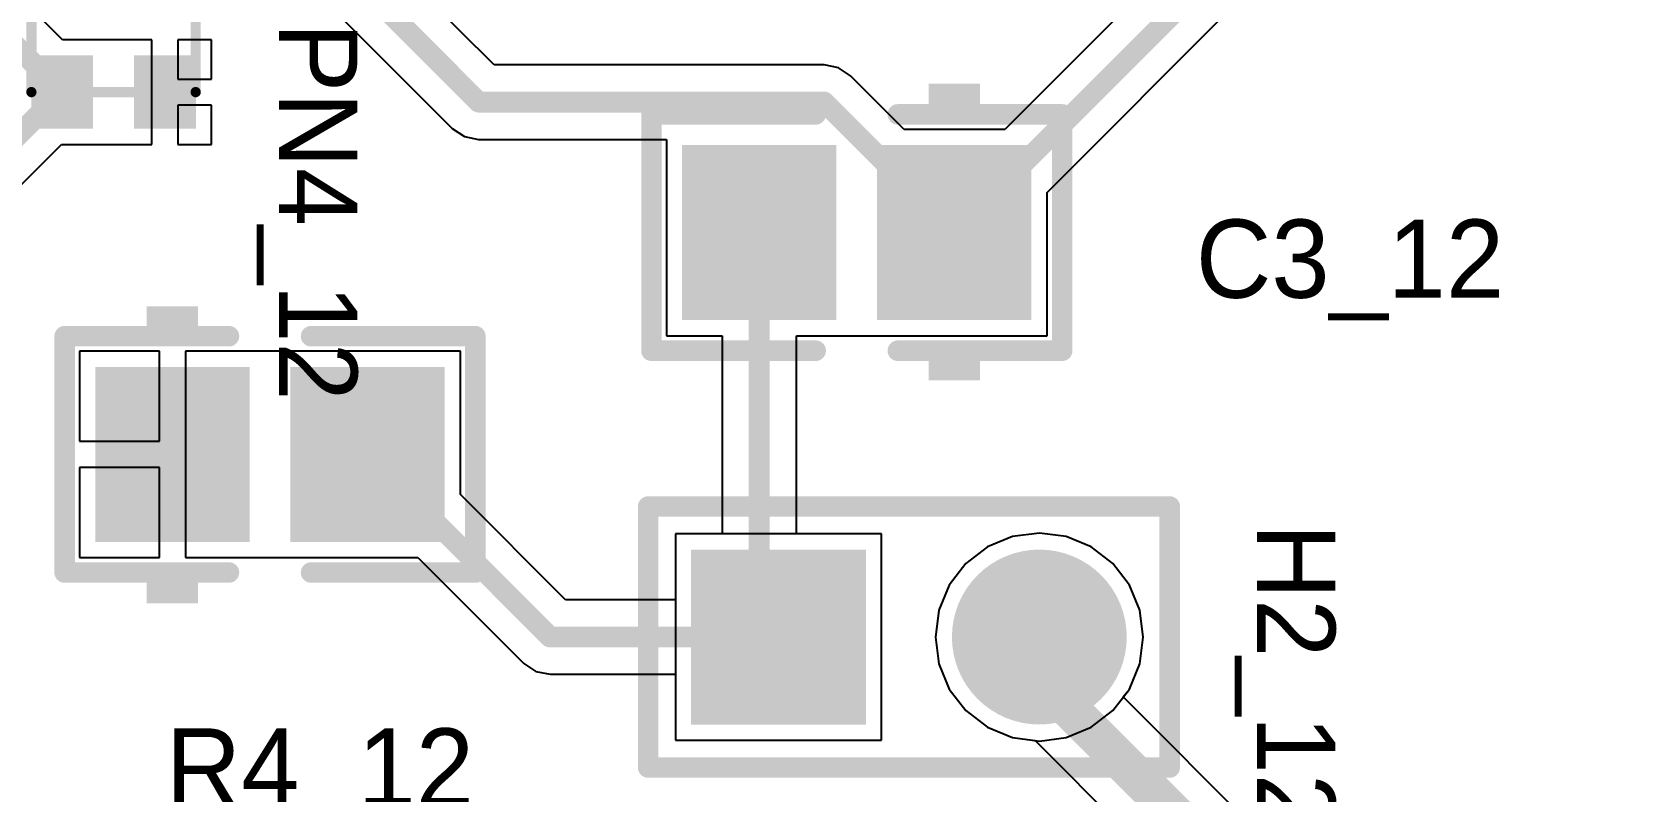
# Model space of a CAD drawing. Header units: millimetres. Extents: x 0.67 to 7.75, y 0.64 to 6.06.
# Drawn here: x 3.372 to 3.991, y 4.306 to 4.597 of the extents above; entities that cross this region are included whole.
import ezdxf

# ---------------------------------------------------------------- set-up
doc = ezdxf.new("R2010")
doc.units = ezdxf.units.MM
doc.header["$MEASUREMENT"] = 0
for name, color, linetype in [('BottomLayer', 5, 'Continuous'), ('BottomSolder', 6, 'Continuous'), ('MultiLayer', 9, 'Continuous'), ('PadHoleLayer', 156, 'Continuous'), ('TopLayer', 1, 'Continuous'), ('TopOverlay', 2, 'Continuous'), ('TopPaste', 8, 'Continuous'), ('TopSolder', 216, 'Continuous')]:
    doc.layers.add(name, color=color, linetype=linetype)

# ---------------------------------------------------------------- blocks, each defined once
blk = doc.blocks.new('CC2012_0805_309')
at = {"layer": 'TopLayer'}
for points in [[(-0.06299, -0.02953), (-0.01181, -0.02953), (-0.06299, 0.02953), (-0.01181, 0.02953)], [(0.01181, -0.02953), (0.06299, -0.02953), (0.01181, 0.02953), (0.06299, 0.02953)]]:
    blk.add_solid(points, dxfattribs=at)
at = {"layer": 'TopOverlay', "const_width": 0.00787}
for points in [[(-0.07874, -0.04528), (-0.07874, 0.04528)], [(-0.07874, 0.04528), (-0.01575, 0.04528)], [(0.01575, 0.04528), (0.07874, 0.04528)], [(0.07874, -0.04528), (0.07874, 0.04528)], [(-0.07874, -0.04528), (-0.01575, -0.04528)], [(0.01575, -0.04528), (0.07874, -0.04528)]]:
    blk.add_lwpolyline(points, dxfattribs=at)
at = {"layer": 'TopOverlay', "const_width": 0.00394}
for points in [[(-0.08071, 0.04528, 1), (-0.07677, 0.04528, 1)], [(-0.08071, 0.04528, 1), (-0.07677, 0.04528, 1)], [(-0.01772, 0.04528, 1), (-0.01378, 0.04528, 1)], [(0.01378, 0.04528, 1), (0.01772, 0.04528, 1)], [(0.07677, 0.04528, 1), (0.08071, 0.04528, 1)], [(0.07677, 0.04528, 1), (0.08071, 0.04528, 1)], [(-0.08071, -0.04528, 1), (-0.07677, -0.04528, 1)], [(-0.08071, -0.04528, 1), (-0.07677, -0.04528, 1)], [(-0.01772, -0.04528, 1), (-0.01378, -0.04528, 1)], [(0.01378, -0.04528, 1), (0.01772, -0.04528, 1)], [(0.07677, -0.04528, 1), (0.08071, -0.04528, 1)], [(0.07677, -0.04528, 1), (0.08071, -0.04528, 1)]]:
    blk.add_lwpolyline(points, format="xyb", close=True, dxfattribs=at)
at = {"layer": 'TopOverlay'}
for points in [[(-0.04724, 0.04882), (-0.02756, 0.04882), (-0.04724, 0.05669), (-0.02756, 0.05669)], [(-0.04724, -0.05709), (-0.02756, -0.05709), (-0.04724, -0.04921), (-0.02756, -0.04921)]]:
    blk.add_solid(points, dxfattribs=at)
at = {"layer": 'TopPaste'}
for points in [[(-0.06299, -0.02953), (-0.01181, -0.02953), (-0.06299, 0.02953), (-0.01181, 0.02953)], [(0.01181, -0.02953), (0.06299, -0.02953), (0.01181, 0.02953), (0.06299, 0.02953)]]:
    blk.add_solid(points, dxfattribs=at)
at = {"layer": 'TopSolder'}
for points in [[(-0.06699, -0.03353), (-0.00781, -0.03353), (-0.06699, 0.03353), (-0.00781, 0.03353)], [(0.00781, -0.03353), (0.06699, -0.03353), (0.00781, 0.03353), (0.06699, 0.03353)]]:
    blk.add_solid(points, dxfattribs=at)
blk = doc.blocks.new('MMBT3904T_314')
at = {"layer": 'TopLayer'}
for points in [[(0.00787, -0.01004), (0.00787, 0.01004), (-0.00787, -0.01004), (-0.00787, 0.01004)], [(-0.01181, -0.06122), (-0.01181, -0.04114), (-0.02756, -0.06122), (-0.02756, -0.04114)], [(0.02756, -0.06122), (0.02756, -0.04114), (0.01181, -0.06122), (0.01181, -0.04114)]]:
    blk.add_solid(points, dxfattribs=at)
at = {"layer": 'TopOverlay', "const_width": 0.00394}
for points in [[(-0.0315, -0.00098), (0.0315, -0.00098)], [(-0.0315, -0.05118), (-0.0315, -0.00098)], [(0.0315, -0.05118), (0.0315, -0.00098)], [(-0.0315, -0.05118), (0.0315, -0.05118)]]:
    blk.add_lwpolyline(points, dxfattribs=at)
at = {"layer": 'TopOverlay', "const_width": 0.00197}
for points in [[(-0.03248, -0.00098, 1), (-0.03051, -0.00098, 1)], [(-0.03248, -0.00098, 1), (-0.03051, -0.00098, 1)], [(0.03051, -0.00098, 1), (0.03248, -0.00098, 1)], [(0.03051, -0.00098, 1), (0.03248, -0.00098, 1)], [(-0.03248, -0.05118, 1), (-0.03051, -0.05118, 1)], [(-0.03248, -0.05118, 1), (-0.03051, -0.05118, 1)], [(0.03051, -0.05118, 1), (0.03248, -0.05118, 1)], [(0.03051, -0.05118, 1), (0.03248, -0.05118, 1)]]:
    blk.add_lwpolyline(points, format="xyb", close=True, dxfattribs=at)
at = {"layer": 'TopPaste'}
for points in [[(0.00787, -0.01004), (0.00787, 0.01004), (-0.00787, -0.01004), (-0.00787, 0.01004)], [(-0.01181, -0.06122), (-0.01181, -0.04114), (-0.02756, -0.06122), (-0.02756, -0.04114)], [(0.02756, -0.06122), (0.02756, -0.04114), (0.01181, -0.06122), (0.01181, -0.04114)]]:
    blk.add_solid(points, dxfattribs=at)
at = {"layer": 'TopSolder'}
for points in [[(0.01187, -0.01404), (0.01187, 0.01404), (-0.01187, -0.01404), (-0.01187, 0.01404)], [(-0.00781, -0.06522), (-0.00781, -0.03714), (-0.03156, -0.06522), (-0.03156, -0.03714)], [(0.03156, -0.06522), (0.03156, -0.03714), (0.00781, -0.06522), (0.00781, -0.03714)]]:
    blk.add_solid(points, dxfattribs=at)
blk = doc.blocks.new('HDR1X2_320')
at = {"layer": 'BottomLayer', "const_width": 0.02953}
blk.add_lwpolyline([(0.08524, 0, 1), (0.11476, 0, 1)], format="xyb", close=True, dxfattribs=at)
at = {"layer": 'BottomLayer'}
blk.add_solid([(-0.02953, -0.02953), (0.02953, -0.02953), (-0.02953, 0.02953), (0.02953, 0.02953)], dxfattribs=at)
at = {"layer": 'BottomSolder', "const_width": 0.03353}
blk.add_lwpolyline([(0.08324, 0, 1), (0.11676, 0, 1)], format="xyb", close=True, dxfattribs=at)
at = {"layer": 'BottomSolder'}
blk.add_solid([(-0.03353, -0.03353), (0.03353, -0.03353), (-0.03353, 0.03353), (0.03353, 0.03353)], dxfattribs=at)
at = {"layer": 'MultiLayer', "const_width": 0.02953}
blk.add_lwpolyline([(0.08524, 0, 1), (0.11476, 0, 1)], format="xyb", close=True, dxfattribs=at)
at = {"layer": 'MultiLayer'}
blk.add_solid([(-0.02953, -0.02953), (0.02953, -0.02953), (-0.02953, 0.02953), (0.02953, 0.02953)], dxfattribs=at)
at = {"layer": 'PadHoleLayer', "const_width": 0.01772}
for points in [[(-0.00886, 0, 1), (0.00886, 0, 1)], [(0.09114, 0, 1), (0.10886, 0, 1)]]:
    blk.add_lwpolyline(points, format="xyb", close=True, dxfattribs=at)
at = {"layer": 'TopLayer', "const_width": 0.02953}
blk.add_lwpolyline([(0.08524, 0, 1), (0.11476, 0, 1)], format="xyb", close=True, dxfattribs=at)
at = {"layer": 'TopLayer'}
blk.add_solid([(-0.02953, -0.02953), (0.02953, -0.02953), (-0.02953, 0.02953), (0.02953, 0.02953)], dxfattribs=at)
at = {"layer": 'TopOverlay', "const_width": 0.00787}
for points in [[(-0.05, -0.05), (-0.05, 0.05)], [(-0.05, 0.05), (0.15, 0.05)], [(0.15, -0.05), (0.15, 0.05)], [(-0.05, -0.05), (0.15, -0.05)]]:
    blk.add_lwpolyline(points, dxfattribs=at)
at = {"layer": 'TopOverlay', "const_width": 0.00394}
for points in [[(-0.05197, 0.05, 1), (-0.04803, 0.05, 1)], [(-0.05197, 0.05, 1), (-0.04803, 0.05, 1)], [(0.14803, 0.05, 1), (0.15197, 0.05, 1)], [(0.14803, 0.05, 1), (0.15197, 0.05, 1)], [(-0.05197, -0.05, 1), (-0.04803, -0.05, 1)], [(-0.05197, -0.05, 1), (-0.04803, -0.05, 1)], [(0.14803, -0.05, 1), (0.15197, -0.05, 1)], [(0.14803, -0.05, 1), (0.15197, -0.05, 1)]]:
    blk.add_lwpolyline(points, format="xyb", close=True, dxfattribs=at)
at = {"layer": 'TopSolder', "const_width": 0.03353}
blk.add_lwpolyline([(0.08324, 0, 1), (0.11676, 0, 1)], format="xyb", close=True, dxfattribs=at)
at = {"layer": 'TopSolder'}
blk.add_solid([(-0.03353, -0.03353), (0.03353, -0.03353), (-0.03353, 0.03353), (0.03353, 0.03353)], dxfattribs=at)
blk = doc.blocks.new('CC2012_0805_327')
at = {"layer": 'TopLayer'}
for points in [[(-0.06299, -0.02953), (-0.01181, -0.02953), (-0.06299, 0.02953), (-0.01181, 0.02953)], [(0.01181, -0.02953), (0.06299, -0.02953), (0.01181, 0.02953), (0.06299, 0.02953)]]:
    blk.add_solid(points, dxfattribs=at)
at = {"layer": 'TopOverlay', "const_width": 0.00787}
for points in [[(-0.07874, 0.04528), (-0.07874, -0.04528)], [(-0.01575, 0.04528), (-0.07874, 0.04528)], [(0.07874, 0.04528), (0.01575, 0.04528)], [(0.07874, 0.04528), (0.07874, -0.04528)], [(-0.01575, -0.04528), (-0.07874, -0.04528)], [(0.07874, -0.04528), (0.01575, -0.04528)]]:
    blk.add_lwpolyline(points, dxfattribs=at)
at = {"layer": 'TopOverlay', "const_width": 0.00394}
for points in [[(-0.08071, 0.04528, 1), (-0.07677, 0.04528, 1)], [(-0.08071, 0.04528, 1), (-0.07677, 0.04528, 1)], [(-0.01772, 0.04528, 1), (-0.01378, 0.04528, 1)], [(0.01378, 0.04528, 1), (0.01772, 0.04528, 1)], [(0.07677, 0.04528, 1), (0.08071, 0.04528, 1)], [(0.07677, 0.04528, 1), (0.08071, 0.04528, 1)], [(-0.08071, -0.04528, 1), (-0.07677, -0.04528, 1)], [(-0.08071, -0.04528, 1), (-0.07677, -0.04528, 1)], [(-0.01772, -0.04528, 1), (-0.01378, -0.04528, 1)], [(0.01378, -0.04528, 1), (0.01772, -0.04528, 1)], [(0.07677, -0.04528, 1), (0.08071, -0.04528, 1)], [(0.07677, -0.04528, 1), (0.08071, -0.04528, 1)]]:
    blk.add_lwpolyline(points, format="xyb", close=True, dxfattribs=at)
at = {"layer": 'TopOverlay'}
for points in [[(-0.04724, 0.04882), (-0.02756, 0.04882), (-0.04724, 0.05669), (-0.02756, 0.05669)], [(-0.04724, -0.05709), (-0.02756, -0.05709), (-0.04724, -0.04921), (-0.02756, -0.04921)]]:
    blk.add_solid(points, dxfattribs=at)
at = {"layer": 'TopPaste'}
for points in [[(-0.06299, -0.02953), (-0.01181, -0.02953), (-0.06299, 0.02953), (-0.01181, 0.02953)], [(0.01181, -0.02953), (0.06299, -0.02953), (0.01181, 0.02953), (0.06299, 0.02953)]]:
    blk.add_solid(points, dxfattribs=at)
at = {"layer": 'TopSolder'}
for points in [[(-0.06699, -0.03353), (-0.00781, -0.03353), (-0.06699, 0.03353), (-0.00781, 0.03353)], [(0.00781, -0.03353), (0.06699, -0.03353), (0.00781, 0.03353), (0.06699, 0.03353)]]:
    blk.add_solid(points, dxfattribs=at)

msp = doc.modelspace()

# ---------------------------------------------------------------- linework, layer by layer
at = {"layer": 'BottomLayer'}
for p, q in [((3.69732, 4.40441), (3.61827, 4.40441)), ((3.61827, 4.40441), (3.61827, 4.32536)), ((3.69732, 4.32536), (3.69732, 4.40441)), ((3.74748, 4.4034), (3.73786, 4.39941)), ((3.7578, 4.40475), (3.74748, 4.4034)), ((3.76811, 4.4034), (3.7578, 4.40475)), ((3.77773, 4.39941), (3.76811, 4.4034)), ((3.73786, 4.39941), (3.7296, 4.39308)), ((3.78599, 4.39308), (3.77773, 4.39941)), ((3.7296, 4.39308), (3.72327, 4.38482)), ((3.79232, 4.38482), (3.78599, 4.39308)), ((3.72327, 4.38482), (3.71929, 4.3752)), ((3.79631, 4.3752), (3.79232, 4.38482)), ((3.71929, 4.3752), (3.71793, 4.36489)), ((3.79766, 4.36489), (3.79631, 4.3752)), ((3.71793, 4.36489), (3.71929, 4.35457)), ((3.79631, 4.35457), (3.79766, 4.36489)), ((3.71929, 4.35457), (3.72327, 4.34495)), ((3.79232, 4.34495), (3.79631, 4.35457)), ((3.72327, 4.34495), (3.7296, 4.33669)), ((3.78599, 4.33669), (3.79232, 4.34495)), ((3.7296, 4.33669), (3.73786, 4.33036)), ((3.77773, 4.33036), (3.78599, 4.33669)), ((3.73786, 4.33036), (3.74748, 4.32638)), ((3.76811, 4.32638), (3.77773, 4.33036)), ((3.61827, 4.32536), (3.69732, 4.32536)), ((3.74748, 4.32638), (3.7578, 4.32502)), ((3.7578, 4.32502), (3.76811, 4.32638))]:
    msp.add_line(p, q, dxfattribs=at)
at = {"layer": 'TopLayer'}
for p, q in [((3.38326, 4.59374), (3.34202, 4.63498)), ((3.54871, 4.58416), (3.49789, 4.63498)), ((3.80852, 4.6234), (3.74454, 4.55941)), ((3.48188, 4.61061), (3.5327, 4.55979)), ((3.76079, 4.53529), (3.83289, 4.60739)), ((3.39961, 4.59374), (3.38326, 4.59374)), ((3.40098, 4.59374), (3.39961, 4.59374)), ((3.40461, 4.59374), (3.40098, 4.59374)), ((3.40598, 4.59374), (3.40461, 4.59374)), ((3.41748, 4.59374), (3.40598, 4.59374)), ((3.41748, 4.5737), (3.41748, 4.59374)), ((3.44035, 4.59374), (3.42748, 4.59374)), ((3.42748, 4.59374), (3.42748, 4.5787)), ((3.44035, 4.5787), (3.44035, 4.59374)), ((3.67531, 4.58416), (3.54871, 4.58416)), ((3.68077, 4.58307), (3.67531, 4.58416)), ((3.67531, 4.58416), (3.67531, 4.58416)), ((3.6854, 4.57998), (3.68077, 4.58307)), ((3.42748, 4.5787), (3.44035, 4.5787)), ((3.70597, 4.55941), (3.6854, 4.57998)), ((3.41748, 4.55367), (3.41748, 4.5737)), ((3.44035, 4.5687), (3.42748, 4.5687)), ((3.42748, 4.5687), (3.42748, 4.55367)), ((3.44035, 4.55367), (3.44035, 4.5687)), ((3.5327, 4.55979), (3.5327, 4.55979)), ((3.5327, 4.55979), (3.53733, 4.5567)), ((3.53733, 4.5567), (3.5428, 4.55561)), ((3.74454, 4.55941), (3.70597, 4.55941)), ((3.29079, 4.4616), (3.38285, 4.55367)), ((3.38285, 4.55367), (3.39961, 4.55367)), ((3.39961, 4.55367), (3.40098, 4.55367)), ((3.40098, 4.55367), (3.40461, 4.55367)), ((3.40461, 4.55367), (3.40598, 4.55367)), ((3.40598, 4.55367), (3.41748, 4.55367)), ((3.42748, 4.55367), (3.44035, 4.55367)), ((3.5428, 4.55561), (3.6148, 4.55561)), ((3.6148, 4.55561), (3.6148, 4.48036)), ((3.76079, 4.48036), (3.76079, 4.53529)), ((3.6148, 4.48036), (3.63612, 4.48036)), ((3.63612, 4.48036), (3.63612, 4.40441)), ((3.66467, 4.40441), (3.66467, 4.48036)), ((3.66467, 4.48036), (3.68598, 4.48036)), ((3.68598, 4.48036), (3.68598, 4.48036)), ((3.68598, 4.48036), (3.68961, 4.48036)), ((3.68961, 4.48036), (3.68961, 4.48036)), ((3.68961, 4.48036), (3.69098, 4.48036)), ((3.69098, 4.48036), (3.76079, 4.48036)), ((3.42039, 4.47441), (3.3898, 4.47441)), ((3.3898, 4.47441), (3.3898, 4.43989)), ((3.42039, 4.43989), (3.42039, 4.47441)), ((3.45961, 4.47441), (3.43039, 4.47441)), ((3.43039, 4.47441), (3.43039, 4.43489)), ((3.46098, 4.47441), (3.45961, 4.47441)), ((3.46461, 4.47441), (3.46098, 4.47441)), ((3.46598, 4.47441), (3.46461, 4.47441)), ((3.53579, 4.47441), (3.46598, 4.47441)), ((3.53579, 4.41948), (3.53579, 4.47441)), ((3.3898, 4.43989), (3.42039, 4.43989)), ((3.43039, 4.43489), (3.43039, 4.39536)), ((3.42039, 4.42989), (3.3898, 4.42989)), ((3.3898, 4.42989), (3.3898, 4.39536)), ((3.42039, 4.39536), (3.42039, 4.42989)), ((3.57611, 4.37916), (3.53579, 4.41948)), ((3.63612, 4.40441), (3.61827, 4.40441)), ((3.61827, 4.40441), (3.61827, 4.37916)), ((3.69732, 4.40441), (3.66467, 4.40441)), ((3.69732, 4.32536), (3.69732, 4.40441)), ((3.74748, 4.4034), (3.73786, 4.39941)), ((3.7578, 4.40475), (3.74748, 4.4034)), ((3.76811, 4.4034), (3.7578, 4.40475)), ((3.77773, 4.39941), (3.76811, 4.4034)), ((3.3898, 4.39536), (3.42039, 4.39536)), ((3.43039, 4.39536), (3.45961, 4.39536)), ((3.45961, 4.39536), (3.46098, 4.39536)), ((3.46098, 4.39536), (3.46461, 4.39536)), ((3.46461, 4.39536), (3.46598, 4.39536)), ((3.46598, 4.39536), (3.51954, 4.39536)), ((3.51954, 4.39536), (3.5601, 4.35479)), ((3.73786, 4.39941), (3.7296, 4.39308)), ((3.78599, 4.39308), (3.77773, 4.39941)), ((3.7296, 4.39308), (3.72327, 4.38482)), ((3.79232, 4.38482), (3.78599, 4.39308)), ((3.72327, 4.38482), (3.71929, 4.3752)), ((3.79631, 4.3752), (3.79232, 4.38482)), ((3.61827, 4.37916), (3.57611, 4.37916)), ((3.71929, 4.3752), (3.71793, 4.36489)), ((3.79766, 4.36489), (3.79631, 4.3752)), ((3.71793, 4.36489), (3.71929, 4.35457)), ((3.79631, 4.35457), (3.79766, 4.36489)), ((3.5601, 4.35479), (3.5601, 4.35479)), ((3.5601, 4.35479), (3.56473, 4.3517)), ((3.71929, 4.35457), (3.72327, 4.34495)), ((3.79232, 4.34495), (3.79631, 4.35457)), ((3.56473, 4.3517), (3.5702, 4.35061)), ((3.5702, 4.35061), (3.61827, 4.35061)), ((3.61827, 4.35061), (3.61827, 4.32536)), ((3.72327, 4.34495), (3.7296, 4.33669)), ((3.79, 4.34192), (3.79232, 4.34495)), ((4.07262, 4.0593), (3.79, 4.34192)), ((3.7296, 4.33669), (3.73786, 4.33036)), ((3.73786, 4.33036), (3.74748, 4.32638)), ((3.61827, 4.32536), (3.69732, 4.32536)), ((3.74748, 4.32638), (3.75622, 4.32522)), ((3.75622, 4.32522), (4.04216, 4.03929))]:
    msp.add_line(p, q, dxfattribs=at)
for points, const_width in [([(3.33193, 4.62489), (3.38291, 4.57391)], 0.008), ([(3.4878, 4.62489), (3.5428, 4.56989)], 0.008), ([(3.7252, 4.51989), (3.8228, 4.61748)], 0.008), ([(3.2552, 4.4462), (3.38291, 4.57391)], 0.008), ([(3.5428, 4.56989), (3.67531, 4.56989)], 0.008), ([(3.67531, 4.56989), (3.7252, 4.52)], 0.008), ([(3.65039, 4.37229), (3.65039, 4.51989)], 0.008), ([(3.7252, 4.51989), (3.7252, 4.52)], 0.008), ([(3.5002, 4.43489), (3.5702, 4.36489)], 0.008), ([(3.65039, 4.37229), (3.6578, 4.36489)], 0.008), ([(3.75, 4.35709), (3.7578, 4.36489)], 0.015), ([(3.5702, 4.36489), (3.6578, 4.36489)], 0.008), ([(3.75, 4.35668), (3.75, 4.35709)], 0.015), ([(3.75, 4.35668), (4.06, 4.04668)], 0.015)]:
    msp.add_lwpolyline(points, dxfattribs=dict(at, const_width=const_width))
for points, const_width in [([(3.38091, 4.57391, 1), (3.38491, 4.57391, 1)], 0.004), ([(3.38091, 4.57391, 1), (3.38491, 4.57391, 1)], 0.004), ([(3.5408, 4.56989, 1), (3.5448, 4.56989, 1)], 0.004), ([(3.5408, 4.56989, 1), (3.5448, 4.56989, 1)], 0.004), ([(3.67331, 4.56989, 1), (3.67731, 4.56989, 1)], 0.004), ([(3.67331, 4.56989, 1), (3.67731, 4.56989, 1)], 0.004), ([(3.64839, 4.51989, 1), (3.65239, 4.51989, 1)], 0.004), ([(3.7232, 4.52, 1), (3.7272, 4.52, 1)], 0.004), ([(3.7232, 4.52, 1), (3.7272, 4.52, 1)], 0.004), ([(3.7232, 4.51989, 1), (3.7272, 4.51989, 1)], 0.004), ([(3.7232, 4.51989, 1), (3.7272, 4.51989, 1)], 0.004), ([(3.4982, 4.43489, 1), (3.5022, 4.43489, 1)], 0.004), ([(3.64839, 4.37229, 1), (3.65239, 4.37229, 1)], 0.004), ([(3.64839, 4.37229, 1), (3.65239, 4.37229, 1)], 0.004), ([(3.75405, 4.36489, 1), (3.76155, 4.36489, 1)], 0.0075), ([(3.5682, 4.36489, 1), (3.5722, 4.36489, 1)], 0.004), ([(3.5682, 4.36489, 1), (3.5722, 4.36489, 1)], 0.004), ([(3.6558, 4.36489, 1), (3.6598, 4.36489, 1)], 0.004), ([(3.6558, 4.36489, 1), (3.6598, 4.36489, 1)], 0.004), ([(3.74625, 4.35709, 1), (3.75375, 4.35709, 1)], 0.0075), ([(3.74625, 4.35709, 1), (3.75375, 4.35709, 1)], 0.0075), ([(3.74625, 4.35668, 1), (3.75375, 4.35668, 1)], 0.0075), ([(3.74625, 4.35668, 1), (3.75375, 4.35668, 1)], 0.0075)]:
    msp.add_lwpolyline(points, format="xyb", close=True, dxfattribs=dict(at, const_width=const_width))

# ---------------------------------------------------------------- block references
for name, p, rotation in [('MMBT3904T_314', (3.4028, 4.62489), 360), ('CC2012_0805_327', (3.6878, 4.51989), 180), ('HDR1X2_320', (3.6578, 4.36489), 360)]:
    msp.add_blockref(name, p, dxfattribs=dict(rotation=rotation))
msp.add_blockref('CC2012_0805_309', (3.4628, 4.43489))

# ---------------------------------------------------------------- texts
at = {"layer": 'TopOverlay'}
for s, p in [('NPN4_12', (3.4663, 4.62939)), ('H2_12', (3.8413, 4.40839))]:
    msp.add_text(s, height=0.03, rotation=270, dxfattribs=at).set_placement(p)
for s, p in [('C3_12', (3.8178, 4.49489)), ('R4_12', (3.4228, 4.29989))]:
    msp.add_text(s, height=0.03, dxfattribs=at).set_placement(p)

doc.saveas('drawing.dxf')
